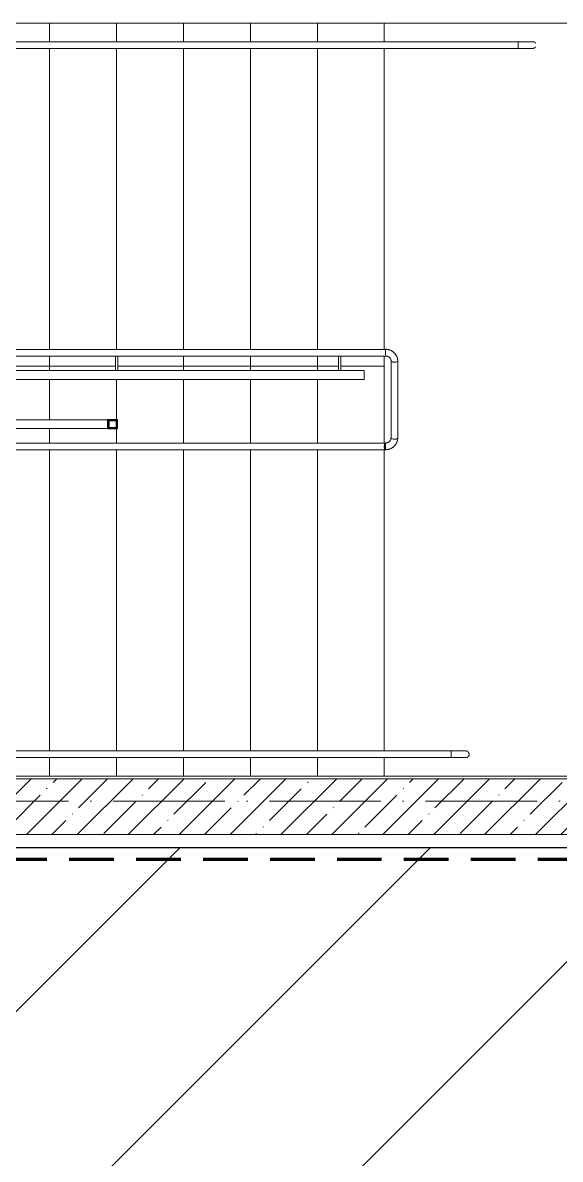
# Model space of a CAD drawing. Header units: millimetres. Extents: x -17017 to 628417, y -109036 to 199237.
# Drawn here: x 12410 to 14818, y -62021 to -56925 of the extents above; entities that cross this region are included whole.
import ezdxf

# ---------------------------------------------------------------- set-up
doc = ezdxf.new("R2010")
doc.units = ezdxf.units.MM
doc.linetypes.add('50_200_ШТРИХ_1Т_ш5_п1_п1_', pattern=[700, 500, -100, 0, -100])
doc.linetypes.add('Штриховая _2 мм - 1 мм_', pattern=[300, 200, -100])
for name, color, linetype, lineweight in [('0-1', 7, 'Continuous', 5), ('0-2', 7, 'Continuous', 9), ('Контуры', 7, 'Continuous', 9), ('Линии подступенков', 7, 'Continuous', 9), ('Линии свеса', 7, 'Continuous', 9), ('Ограждение', 7, 'Continuous', 9), ('Ограждение-1', 7, 'Continuous', 25), ('Оси-2', 7, '50_200_ШТРИХ_1Т_ш5_п1_п1_', 9), ('Стены-1', 7, 'Continuous', 13), ('стяжа', 7, 'Continuous', 30), ('Штриховка разреза-1', 7, 'Continuous', 9)]:
    doc.layers.add(name, color=color, linetype=linetype, lineweight=lineweight)
doc.layers.add('СТ-1_1', color=7, linetype='Штриховая _2 мм - 1 мм_', lineweight=90, true_color=0x888888)
doc.layers.get('0-2').off()

# ---------------------------------------------------------------- blocks, each defined once
blk = doc.blocks.new('ось2эт')
at = {"layer": 'Оси-2'}
blk.add_line((-12388.8, -60415.3), (18329.9, -60415.3), dxfattribs=at)
blk = doc.blocks.new('О_Элемент ограждения_Маршевый с подрезкой_Труба_ГОСТ 8645-68 - О_Элемент ограждения_Маршевый с подрезкой_Труба_ГОСТ 8645-68-32499153-АИ2_02_План отделки стен 2-го этажа _Часть 2_')
at = {"layer": 'Ограждение'}
for p, q in [((-2120, 20), (-2570, 20)), ((-1114.8, 20), (-2000, 20)), ((-210, 20), (-1105.2, 20)), ((-210, -20), (-210, 20)), ((-210, 20), (-114.8, 20)), ((-105.2, 20), (-20, 20)), ((-210, -20), (-2570, -20)), ((-20, -20), (-210, -20))]:
    blk.add_line(p, q, dxfattribs=at)
at = {"layer": 'Ограждение-1'}
for p, q in [((-2570, 20), (-2614.7, 20)), ((-2614.7, 20), (-2614.7, -20)), ((-2608, 17), (-2576.7, 17)), ((-2608, -17), (-2608, 17)), ((-2576.7, 17), (-2576.7, -17)), ((-2570, -20), (-2570, 20)), ((-2614.7, -20), (-2570, -20)), ((-2576.7, -17), (-2608, -17))]:
    blk.add_line(p, q, dxfattribs=at)
blk = doc.blocks.new('О_Элемент ограждения_Обод_Труба_ГОСТ 8645-68 - О_Элемент ограждения_Обод_Труба_ГОСТ 8645-68-V82-АИ2_02_План отделки стен 2-го этажа _Часть 2_')
at = {"layer": 'Ограждение'}
for p, q in [((-3720, -20), (-3720, 20)), ((-3720, 20), (0, 20)), ((0, 20), (0, -20)), ((0, -20), (-3720, -20))]:
    blk.add_line(p, q, dxfattribs=at)
blk = doc.blocks.new('О_Кронштейн_Форма Г_Круг_ГОСТ 2590-2006 - О_Кронштейн_Форма Г_Круг_ГОСТ 2590-2006-V83-АИ2_02_План отделки стен 2-го этажа _Часть 2_')
at = {"layer": 'Ограждение'}
for p, q in [((23895.4, 47730), (23895.4, 47785)), ((23905.4, 47785), (23905.4, 47730))]:
    blk.add_line(p, q, dxfattribs=at)
at = {"layer": 'Ограждение', "flags": 128}
for points in [[(23895.4, 47785), (23895.4, 47786), (23895.4, 47787), (23895.4, 47788), (23895.4, 47789), (23895.4, 47790), (23895.4, 47790.9), (23895.4, 47791.9), (23895.4, 47792.9), (23895.4, 47793.8), (23895.4, 47794.7)], [(23905.4, 47795), (23905.4, 47794.1), (23905.4, 47793.1), (23905.4, 47792.2), (23905.4, 47791.2), (23905.4, 47790.2), (23905.4, 47789.2), (23905.4, 47788.3), (23905.4, 47787.3), (23905.4, 47786.3), (23905.4, 47785.3), (23905.4, 47785)]]:
    blk.add_lwpolyline(points, dxfattribs=at)
blk = doc.blocks.new('О_Элемент поручня_Маршевый_Труба_ГОСТ 8732-78 - О_Элемент поручня_Маршевый_Труба_ГОСТ 8732-78-V84-АИ2_02_План отделки стен 2-го этажа _Часть 2_')
at = {"layer": 'Ограждение'}
for p, q in [((-9.9, 30), (-3926, 30)), ((-3926, 0), (-9.9, 0)), ((-9.9, 0), (-9.1, 0.4))]:
    blk.add_line(p, q, dxfattribs=at)
at = {"layer": 'Ограждение', "flags": 128}
for points in [[(-3928, 27.3), (-3927.2, 29), (-3926.4, 29.9), (-3925.5, 29.9), (-3924.7, 29), (-3923.9, 27.3)], [(-3924.8, 27.6), (-3925.6, 28.4), (-3926.3, 28.4), (-3927.1, 27.6)]]:
    blk.add_lwpolyline(points, dxfattribs=at)
blk = doc.blocks.new('О_Общий_Элемент поручня_Площадочный_Двухуровневый_С подрезкой_ГОСТ 8732-78 - О_Общий_Элемент поручня_Площадочный_Двухуровневый_С подрезкой_ГОСТ 8732-78-31370358-АИ2_02_План отделки стен 2-го этажа _Часть 2_')
at = {"layer": 'Ограждение'}
for p, q in [((20, 40), (0, 40)), ((0, 10), (20, 10))]:
    blk.add_line(p, q, dxfattribs=at)
at = {"layer": 'Ограждение', "flags": 128}
for points in [[(20, 40), (21.8, 40), (23.6, 40), (25.4, 40), (27.2, 40), (28.9, 40), (30.7, 40), (32.4, 40), (34.2, 40), (35.9, 40), (37.5, 40), (39.2, 40), (40.8, 40), (42.4, 40), (43.9, 40), (45.4, 40), (46.9, 40), (48.3, 40), (49.7, 40), (51, 40), (52.3, 40), (53.5, 40), (54.7, 40), (55.8, 40), (56.9, 40), (57.9, 40), (58.8, 40), (59.7, 40), (60.5, 40), (61.3, 40), (61.9, 40), (62.6, 40), (63.1, 40), (63.6, 40), (64, 40), (64.3, 40), (64.6, 40), (64.8, 40), (64.9, 40), (65, 40), (65, 40)], [(65, 40), (65, 40), (64.9, 40), (64.7, 40), (64.4, 40), (64.1, 40), (63.7, 40), (63.2, 40), (62.7, 40), (62.1, 40), (61.4, 40), (60.7, 40), (59.9, 40), (59.1, 40), (58.1, 40), (57.1, 40), (56.1, 40), (55, 40), (53.8, 40), (52.6, 40), (51.4, 40), (50, 40), (48.7, 40), (47.3, 40), (45.8, 40), (44.3, 40), (42.8, 40), (41.2, 40), (39.6, 40), (38, 40), (36.3, 40), (34.6, 40), (32.9, 40), (31.2, 40), (29.4, 40), (27.6, 40), (25.9, 40), (24.1, 40), (22.3, 40), (20.5, 40), (20, 40)], [(20, 10), (21.8, 10), (23.6, 10), (25.4, 10), (27.2, 10), (28.9, 10), (30.7, 10), (32.4, 10), (34.2, 10), (35.9, 10), (37.5, 10), (39.2, 10), (40.8, 10), (42.4, 10), (43.9, 10), (45.4, 10), (46.9, 10), (48.3, 10), (49.7, 10), (51, 10), (52.3, 10), (53.5, 10), (54.7, 10), (55.8, 10), (56.9, 10), (57.9, 10), (58.8, 10), (59.7, 10), (60.5, 10), (61.3, 10), (61.9, 10), (62.6, 10), (63.1, 10), (63.6, 10), (64, 10), (64.3, 10), (64.6, 10), (64.8, 10), (64.9, 10), (65, 10), (65, 10)], [(65, 10), (65, 10), (64.9, 10), (64.7, 10), (64.4, 10), (64.1, 10), (63.7, 10), (63.2, 10), (62.7, 10), (62.1, 10), (61.4, 10), (60.7, 10), (59.9, 10), (59.1, 10), (58.1, 10), (57.1, 10), (56.1, 10), (55, 10), (53.8, 10), (52.6, 10), (51.4, 10), (50, 10), (48.7, 10), (47.3, 10), (45.8, 10), (44.3, 10), (42.8, 10), (41.2, 10), (39.6, 10), (38, 10), (36.3, 10), (34.6, 10), (32.9, 10), (31.2, 10), (29.4, 10), (27.6, 10), (25.9, 10), (24.1, 10), (22.3, 10), (20.5, 10)], [(65, 40), (65.6, 40), (66.2, 40), (66.8, 39.9), (67.4, 39.8), (68, 39.7), (68.6, 39.6), (69.1, 39.4), (69.7, 39.2), (70.3, 39), (70.8, 38.8), (71.4, 38.6), (71.9, 38.3), (72.5, 38), (73, 37.7), (73.5, 37.4), (74, 37), (74.4, 36.7), (74.9, 36.3)], [(77.4, 16.5), (77, 16), (76.7, 15.6), (76.3, 15.1), (75.9, 14.7), (75.5, 14.2), (75, 13.8), (74.6, 13.4), (74.1, 13.1), (73.6, 12.7), (73.1, 12.4), (72.6, 12.1), (72.1, 11.8), (71.5, 11.5), (71, 11.2), (70.4, 11), (69.9, 10.8), (69.3, 10.6), (68.7, 10.5), (68.1, 10.3), (67.5, 10.2), (67, 10.1), (66.4, 10.1), (65.8, 10), (65.2, 10), (65, 10)], [(76.2, 35), (76.6, 34.6), (76.9, 34.1), (77.3, 33.6)]]:
    blk.add_lwpolyline(points, dxfattribs=at)
blk = doc.blocks.new('О_Элемент поручня_Пристенный_Труба_ГОСТ 8732-78 - О_Элемент поручня_Пристенный_Труба_ГОСТ 8732-78-32488292-АИ2_02_План отделки стен 2-го этажа _Часть 2_')
at = {"layer": 'Ограждение'}
for p, q in [((-4500, -15), (-4500, 0)), ((-4500, 0), (300, 0)), ((300, 0), (300, -30)), ((-4500, -30), (-4500, -16.1)), ((300, -30), (-4500, -30))]:
    blk.add_line(p, q, dxfattribs=at)
blk = doc.blocks.new('О_Элемент поручня_выступ_Загиб слева_Труба_ГОСТ 8732-78 - О_Элемент поручня_выступ_Загиб слева_Труба_ГОСТ 8732-78-33046190-АИ2_02_План отделки стен 2-го этажа _Часть 2_')
at = {"layer": 'Ограждение'}
for p, q in [((-2400.2, 30), (-4203.5, 30)), ((-2100.2, 30), (-2391.2, 30)), ((-1800.2, 30), (-2091.2, 30)), ((-1773.7, 30), (-1791.2, 30)), ((-3.5, 30), (-291.2, 30)), ((50, 30), (-3.5, 30)), ((50, 30), (50, 15)), ((50, 15), (50, 0)), ((-4203.5, 0), (-2400.2, 0)), ((-2391.2, 0), (-2100.2, 0)), ((-2091.2, 0), (-1800.2, 0)), ((-1791.2, 0), (-1759.7, 0)), ((-242.1, 0), (-3.5, 0)), ((-3.5, 0), (50, 0))]:
    blk.add_line(p, q, dxfattribs=at)
at = {"layer": 'Ограждение', "flags": 128}
for points in [[(-4200.4, 15), (-4200.4, 18.2), (-4200.7, 21.3), (-4201.2, 24), (-4201.7, 26.1), (-4202.4, 27.6), (-4203.2, 28.4), (-4203.9, 28.4), (-4204.7, 27.6), (-4205.3, 26.3)], [(-4205.3, 3.9), (-4204.7, 2.4), (-4203.9, 1.6), (-4203.2, 1.6), (-4202.4, 2.4), (-4201.7, 3.9), (-4201.2, 6), (-4200.7, 8.7), (-4200.4, 11.8), (-4200.4, 15)], [(-4203.5, 0), (-4204.3, 0.4), (-4205.1, 1.5)], [(-4204.8, 29), (-4204, 29.9), (-4203.1, 29.9), (-4202.3, 29), (-4201.5, 27.3), (-4200.9, 24.9), (-4200.4, 22), (-4200.1, 18.6), (-4200, 15)], [(-4200, 15), (-4200.1, 11.7), (-4200.4, 8.5), (-4200.8, 5.6), (-4201.3, 3.3), (-4202, 1.5), (-4202.8, 0.4), (-4203.5, 0)]]:
    blk.add_lwpolyline(points, dxfattribs=at)
at = {"layer": 'Ограждение'}
blk.add_open_spline([(-3.5, 30), (-3.2, 30), (-2.6, 29.7), (-1.8, 28.1), (-1, 25.7), (-0.4, 22.6), (-0.1, 18.9), (0, 16.3), (0, 15)], degree=3, dxfattribs=at)
blk.add_open_spline([(0, 15), (0, 12.4), (-0.2, 8.5), (-1, 4.3), (-1.8, 1.9), (-2.6, 0.3), (-3.2, 0), (-3.5, 0)], degree=3, knots=[0, 0, 0, 0, 0.1666667, 0.25, 0.3333333, 0.4166667, 0.5, 0.5, 0.5, 0.5], dxfattribs=at)
blk = doc.blocks.new('О_Элемент поручня_Торцевой_Труба_ГОСТ 8732-78 - О_Элемент поручня_Торцевой_Труба_ГОСТ 8732-78-33430572-АИ2_02_План отделки стен 2-го этажа _Часть 2_')
at = {"layer": 'Ограждение'}
for p, q in [((-5.3, 0), (-350.8, 0)), ((-350.8, -30), (-5.3, -30))]:
    blk.add_line(p, q, dxfattribs=at)
for centre, start_param, end_param in [((-350.8, -15), 4.712389, 6.283185), ((-350.8, -15), 4.031396, 4.18879), ((-5.3, -15), 6.021386, 6.283185), ((-5.3, -15), 3.141593, 3.665191), ((-5.3, -15), 5.577231, 5.722987), ((-5.3, -15), 3.704389, 3.85021), ((-5.3, -15), 4.712389, 4.974188), ((-5.3, -15), 4.470853, 4.712387)]:
    blk.add_ellipse(centre, major_axis=(0, 15), ratio=0.350207, start_param=start_param, end_param=end_param, dxfattribs=at)
blk = doc.blocks.new('О_Элемент поручня_Загиб_Труба_ГОСТ 8732-78 - О_Элемент поручня_Загиб_Труба_ГОСТ 8732-78-32500968-АИ2_02_План отделки стен 2-го этажа _Часть 2_')
at = {"layer": 'Ограждение'}
for p, q in [((24105.1, 47375.7), (24105.1, 47405.7)), ((24105.1, 47405.7), (24105.1, 47405.1)), ((24158.2, 47421.6), (24157.9, 47419.9)), ((24105.1, 47376.2), (24105.1, 47375.7))]:
    blk.add_line(p, q, dxfattribs=at)
at = {"layer": 'Ограждение', "flags": 128}
for points in [[(24160.1, 47428.1), (24160.1, 47426), (24159.9, 47423.8), (24159.7, 47421.7), (24159.4, 47419.6), (24159, 47417.5), (24158.5, 47415.4), (24157.9, 47413.4), (24157.2, 47411.3), (24156.5, 47409.3), (24155.6, 47407.4), (24154.7, 47405.4), (24153.7, 47403.5), (24152.6, 47401.7), (24151.5, 47399.9), (24150.3, 47398.1), (24149, 47396.4), (24147.6, 47394.8), (24146.2, 47393.2), (24144.7, 47391.6), (24143.1, 47390.2), (24141.5, 47388.7), (24139.8, 47387.4), (24138.1, 47386.1), (24136.3, 47384.9), (24134.5, 47383.7), (24132.6, 47382.7), (24130.7, 47381.7), (24128.8, 47380.7), (24126.8, 47379.9), (24124.8, 47379.1), (24122.7, 47378.4), (24120.6, 47377.8), (24118.6, 47377.2), (24116.4, 47376.8), (24114.3, 47376.4), (24112.2, 47376.1), (24110, 47375.9), (24107.9, 47375.7), (24105.7, 47375.7), (24105.1, 47375.7)], [(24105.1, 47405.7), (24106.2, 47405.7), (24107.2, 47405.7), (24108.2, 47405.8), (24109.3, 47406), (24110.3, 47406.1), (24111.3, 47406.4), (24112.3, 47406.6), (24113.3, 47406.9), (24114.2, 47407.2), (24115.2, 47407.6), (24116.1, 47407.9), (24117, 47408.4), (24117.9, 47408.8), (24118.8, 47409.3), (24119.6, 47409.8), (24120.4, 47410.4), (24121.2, 47410.9), (24122, 47411.5), (24122.7, 47412.2), (24123.4, 47412.8), (24124.1, 47413.5), (24124.7, 47414.2), (24125.3, 47414.9), (24125.9, 47415.6), (24126.4, 47416.4), (24126.9, 47417.1), (24127.4, 47417.9), (24127.8, 47418.7), (24128.2, 47419.5), (24128.6, 47420.3), (24128.9, 47421.1), (24129.2, 47421.9), (24129.4, 47422.8), (24129.6, 47423.6), (24129.8, 47424.5), (24129.9, 47425.3), (24130, 47426.2), (24130.1, 47427), (24130.1, 47427.9)]]:
    blk.add_lwpolyline(points, dxfattribs=at)
at = {"layer": 'Ограждение'}
for major_axis, start_param, end_param in [((15, 0), 3.141593, 3.265947), ((15, 0), 3.748094, 4.377355), ((15, 0), 4.471314, 4.712387), ((-15, 0), 1.570795, 2.541199), ((15, 0), 6.104289, 6.283185)]:
    blk.add_ellipse((24145.1, 47428.1), major_axis=major_axis, ratio=0.350207, start_param=start_param, end_param=end_param, dxfattribs=at)
blk = doc.blocks.new('О_Элемент поручня_Загиб_Труба_ГОСТ 8732-78 - О_Элемент поручня_Загиб_Труба_ГОСТ 8732-78-32499135-АИ2_02_План отделки стен 2-го этажа _Часть 2_')
at = {"layer": 'Ограждение'}
for p, q in [((24105.1, 47825.1), (24105.1, 47826)), ((24105.1, 47799.5), (24105.1, 47825.1)), ((24138.4, 47813.5), (24139.8, 47812.5))]:
    blk.add_line(p, q, dxfattribs=at)
at = {"layer": 'Ограждение', "flags": 128}
for points in [[(24105.1, 47826.1), (24107.3, 47826.1), (24109.5, 47825.9), (24111.6, 47825.7), (24113.7, 47825.4), (24115.9, 47825.1), (24118, 47824.6), (24120.1, 47824.1), (24122.2, 47823.5), (24124.2, 47822.8), (24126.2, 47822.1), (24128.2, 47821.3), (24130.2, 47820.3), (24132.1, 47819.4), (24134, 47818.3), (24135.8, 47817.2), (24137.6, 47816), (24139.3, 47814.7), (24141, 47813.4), (24142.7, 47812), (24144.2, 47810.5), (24145.8, 47809), (24147.2, 47807.4), (24148.6, 47805.8), (24149.9, 47804.1), (24151.2, 47802.4), (24152.3, 47800.6), (24153.4, 47798.7), (24154.5, 47796.8), (24155.4, 47794.9), (24156.3, 47793), (24157, 47791), (24157.7, 47788.9), (24158.3, 47786.9), (24158.9, 47784.8), (24159.3, 47782.7), (24159.6, 47780.6), (24159.9, 47778.5), (24160.1, 47776.3), (24160.1, 47774.2)], [(24148.7, 47803.2), (24149.9, 47801.5), (24151.1, 47799.8), (24152.1, 47798)], [(24130.1, 47773.6), (24130.1, 47774.5), (24130.1, 47775.3), (24130, 47776.2), (24129.8, 47777.1), (24129.7, 47777.9), (24129.5, 47778.7), (24129.2, 47779.6), (24129, 47780.4), (24128.6, 47781.2), (24128.3, 47782), (24127.9, 47782.9), (24127.5, 47783.6), (24127, 47784.4), (24126.6, 47785.2), (24126, 47785.9), (24125.5, 47786.7), (24124.9, 47787.4), (24124.3, 47788.1), (24123.6, 47788.8), (24122.9, 47789.4), (24122.2, 47790), (24121.4, 47790.6), (24120.7, 47791.2), (24119.8, 47791.8), (24119, 47792.3), (24118.2, 47792.8), (24117.3, 47793.3), (24116.4, 47793.7), (24115.4, 47794.1), (24114.5, 47794.5), (24113.5, 47794.8), (24112.6, 47795.1), (24111.6, 47795.3), (24110.6, 47795.6)]]:
    blk.add_lwpolyline(points, dxfattribs=at)
at = {"layer": 'Ограждение'}
for start_param, end_param in [(3.141593, 3.590392), (3.656115, 3.814791), (4.26359, 4.449586), (4.48799, 4.712389), (4.712389, 6.283185)]:
    blk.add_ellipse((24145.1, 47773.6), major_axis=(15, 0), ratio=0.350207, start_param=start_param, end_param=end_param, dxfattribs=at)
blk = doc.blocks.new('О_Общий_Элемент поручня_Площадочный_Двухуровневый_С подрезкой_ГОСТ 8732-78 - О_Общий_Элемент поручня_Площадочный_Двухуровневый_С подрезкой_ГОСТ 8732-78-31370357-АИ2_02_План отделки стен 2-го этажа _Часть 2_')
at = {"layer": 'Ограждение'}
for p, q in [((0, -10), (20, -10)), ((20, -40), (0, -40))]:
    blk.add_line(p, q, dxfattribs=at)
at = {"layer": 'Ограждение', "flags": 128}
for points in [[(20, -10), (21.8, -10), (23.6, -10), (25.4, -10), (27.2, -10), (28.9, -10), (30.7, -10), (32.4, -10), (34.2, -10), (35.9, -10), (37.5, -10), (39.2, -10), (40.8, -10), (42.4, -10), (43.9, -10), (45.4, -10), (46.9, -10), (48.3, -10), (49.7, -10), (51, -10), (52.3, -10), (53.5, -10), (54.7, -10), (55.8, -10), (56.9, -10), (57.9, -10), (58.8, -10), (59.7, -10), (60.5, -10), (61.3, -10), (61.9, -10), (62.6, -10), (63.1, -10), (63.6, -10), (64, -10), (64.3, -10), (64.6, -10), (64.8, -10), (64.9, -10), (65, -10), (65, -10)], [(65, -10), (65, -10), (64.9, -10), (64.7, -10), (64.4, -10), (64.1, -10), (63.7, -10), (63.2, -10), (62.7, -10), (62.1, -10), (61.4, -10), (60.7, -10), (59.9, -10), (59.1, -10), (58.1, -10), (57.1, -10), (56.1, -10), (55, -10), (53.8, -10), (52.6, -10), (51.4, -10), (50, -10), (48.7, -10), (47.3, -10), (45.8, -10), (44.3, -10), (42.8, -10), (41.2, -10), (39.6, -10), (38, -10), (36.3, -10), (34.6, -10), (32.9, -10), (31.2, -10), (29.4, -10), (27.6, -10), (25.9, -10), (24.1, -10), (22.3, -10), (20.5, -10), (20, -10)], [(65, -40), (65, -40), (64.9, -40), (64.7, -40), (64.4, -40), (64.1, -40), (63.7, -40), (63.2, -40), (62.7, -40), (62.1, -40), (61.4, -40), (60.7, -40), (59.9, -40), (59.1, -40), (58.1, -40), (57.1, -40), (56.1, -40), (55, -40), (53.8, -40), (52.6, -40), (51.4, -40), (50, -40), (48.7, -40), (47.3, -40), (45.8, -40), (44.3, -40), (42.8, -40), (41.2, -40), (39.6, -40), (38, -40), (36.3, -40), (34.6, -40), (32.9, -40), (31.2, -40), (29.4, -40), (27.6, -40), (25.9, -40), (24.1, -40), (22.3, -40), (20.5, -40), (20, -40)], [(20, -40), (21.8, -40), (23.6, -40), (25.4, -40), (27.2, -40), (28.9, -40), (30.7, -40), (32.4, -40), (34.2, -40), (35.9, -40), (37.5, -40), (39.2, -40), (40.8, -40), (42.4, -40), (43.9, -40), (45.4, -40), (46.9, -40), (48.3, -40), (49.7, -40), (51, -40), (52.3, -40), (53.5, -40), (54.7, -40), (55.8, -40), (56.9, -40), (57.9, -40), (58.8, -40), (59.7, -40), (60.5, -40), (61.3, -40), (61.9, -40), (62.6, -40), (63.1, -40), (63.6, -40), (64, -40), (64.3, -40), (64.6, -40), (64.8, -40), (64.9, -40), (65, -40), (65, -40)], [(80, -25), (80, -24.4), (80, -23.8), (79.9, -23.2), (79.8, -22.6), (79.7, -22), (79.6, -21.4), (79.4, -20.9), (79.2, -20.3), (79, -19.7), (78.8, -19.2), (78.6, -18.6), (78.3, -18.1), (78, -17.5), (77.7, -17), (77.4, -16.5), (77, -16), (76.7, -15.6), (76.3, -15.1), (75.9, -14.7), (75.5, -14.2), (75, -13.8), (74.6, -13.4), (74.1, -13.1), (73.6, -12.7), (73.1, -12.4), (72.6, -12.1), (72.1, -11.8), (71.5, -11.5), (71, -11.2), (70.4, -11), (69.9, -10.8), (69.3, -10.6), (68.7, -10.5), (68.1, -10.3), (67.5, -10.2), (67, -10.1), (66.4, -10.1), (65.8, -10), (65.2, -10), (65, -10)], [(65, -40), (65.6, -40), (66.2, -40), (66.8, -39.9), (67.4, -39.8), (68, -39.7), (68.6, -39.6), (69.1, -39.4), (69.7, -39.2), (70.3, -39), (70.8, -38.8), (71.4, -38.6), (71.9, -38.3), (72.5, -38), (73, -37.7), (73.5, -37.4), (74, -37), (74.4, -36.7), (74.9, -36.3), (75.3, -35.9), (75.8, -35.5), (76.2, -35), (76.6, -34.6), (76.9, -34.1), (77.3, -33.6), (77.6, -33.1), (77.9, -32.6), (78.2, -32.1), (78.5, -31.5), (78.8, -31), (79, -30.4), (79.2, -29.9), (79.4, -29.3), (79.5, -28.7), (79.7, -28.1), (79.8, -27.5), (79.9, -27), (79.9, -26.4), (80, -25.8), (80, -25.2), (80, -25)]]:
    blk.add_lwpolyline(points, dxfattribs=at)
blk = doc.blocks.new('О_Элемент поручня_Пристенный_Труба_ГОСТ 8732-78 - О_Элемент поручня_Пристенный_Труба_ГОСТ 8732-78-V254-АИ2_02_План отделки стен 2-го этажа _Часть 2_')
at = {"layer": 'Ограждение'}
for p, q in [((-4500, -30), (-4500, 0)), ((-4500, 0), (300, 0)), ((300, 0), (300, -30)), ((300, -30), (-4500, -30))]:
    blk.add_line(p, q, dxfattribs=at)
blk = doc.blocks.new('0125-Р-ОО-Ш2-АР-о_23_10_2024_rvt-1-АИ2_02_План отделки стен 2-го этажа _Часть 2_')
at = {"layer": 'Штриховка разреза-1'}
h = blk.add_hatch(dxfattribs=at)
h.set_pattern_fill('FP_1', color=256, style=0, pattern_type=2)
h.set_pattern_definition([(45, (0, 0), (-114.04925, 114.04925), []), (45, (114.05, 0), (-114.04925, 114.04925), [201.612, -40.322, 3.353, -36.97])])
h.paths.add_polyline_path([(25400, 45650), (25400, 45900), (18850, 45900), (18850, 45650), (23915, 45650)], flags=0)
h.paths.add_polyline_path([(17250, 45650), (17250, 45900), (16950, 45900), (16950, 45650)], flags=0)
at = {"layer": 'Контуры'}
for p, q in [((24100, 49205), (24100, 49288)), ((24100, 47825), (24100, 49175)), ((22600, 47750), (22300, 47750)), ((22895.6, 47750), (22600, 47750)), ((23200, 47750), (22905, 47750)), ((23500, 47750), (23200, 47750)), ((23800, 47750), (23500, 47750)), ((23895.6, 47750), (23800, 47750)), ((24100, 47750), (23905, 47750)), ((24100, 47750), (24100, 47795)), ((24100, 47750), (24100, 47405.1)), ((24100, 47375.2), (24100, 46025)), ((24100, 45995), (24100, 45912))]:
    blk.add_line(p, q, dxfattribs=at)
at = {"layer": 'Линии подступенков'}
for p, q in [((22600, 49205), (22600, 49288)), ((22900, 49205), (22900, 49288)), ((23200, 49205), (23200, 49288)), ((23500, 49205), (23500, 49288)), ((23800, 49205), (23800, 49288)), ((24100, 49205), (24100, 49288)), ((22600, 47824.7), (22600, 49175)), ((22900, 47825), (22900, 49175)), ((23200, 47825), (23200, 49175)), ((23500, 47825), (23500, 49175)), ((23800, 47825), (23800, 49175)), ((24100, 47825), (24100, 49175)), ((22600, 47750), (22600, 47795.4)), ((22600, 47750), (22600, 47730)), ((23200, 47750), (23200, 47795)), ((23200, 47750), (23200, 47730)), ((23500, 47750), (23500, 47795)), ((23500, 47750), (23500, 47730)), ((23800, 47750), (23800, 47795)), ((23800, 47750), (23800, 47730)), ((24100, 47750), (24100, 47795)), ((24100, 47750), (24100, 47405.1)), ((22600, 47690), (22600, 47510)), ((22900, 47690), (22900, 47510)), ((23200, 47690), (23200, 47405.1)), ((23500, 47690), (23500, 47405.1)), ((23800, 47690), (23800, 47405.1)), ((22600, 47470), (22600, 47405.1)), ((22900, 47470), (22900, 47405.1)), ((22600, 47375.4), (22600, 46025)), ((22900, 47375.3), (22900, 46025)), ((23200, 47375.3), (23200, 46025)), ((23500, 47375.3), (23500, 46025)), ((23800, 47375.3), (23800, 46025)), ((24100, 47375.2), (24100, 46025)), ((22600, 45995), (22600, 45912)), ((22900, 45995), (22900, 45912)), ((23200, 45995), (23200, 45912)), ((23500, 45995), (23500, 45912)), ((23800, 45995), (23800, 45912)), ((24100, 45995), (24100, 45912))]:
    blk.add_line(p, q, dxfattribs=at)
at = {"layer": 'Линии свеса'}
for p, q in [((22600, 49205), (22600, 49288)), ((22900, 49205), (22900, 49288)), ((23200, 49205), (23200, 49288)), ((23500, 49205), (23500, 49288)), ((23800, 49205), (23800, 49288)), ((22600, 47824.7), (22600, 49175)), ((22900, 47825), (22900, 49175)), ((23200, 47825), (23200, 49175)), ((23500, 47825), (23500, 49175)), ((23800, 47825), (23800, 49175)), ((22600, 47750), (22600, 47795.4)), ((22600, 47750), (22600, 47730)), ((23200, 47750), (23200, 47795)), ((23200, 47750), (23200, 47730)), ((23500, 47750), (23500, 47795)), ((23500, 47750), (23500, 47730)), ((23800, 47750), (23800, 47795)), ((23800, 47750), (23800, 47730)), ((22600, 47690), (22600, 47510)), ((22900, 47690), (22900, 47510)), ((23200, 47690), (23200, 47405.1)), ((23500, 47690), (23500, 47405.1)), ((23800, 47690), (23800, 47405.1)), ((22600, 47470), (22600, 47405.1)), ((22900, 47470), (22900, 47405.1)), ((22600, 47375.4), (22600, 46025)), ((22900, 47375.3), (22900, 46025)), ((23200, 47375.3), (23200, 46025)), ((23500, 47375.3), (23500, 46025)), ((23800, 47375.3), (23800, 46025)), ((22600, 45995), (22600, 45912)), ((22900, 45995), (22900, 45912)), ((23200, 45995), (23200, 45912)), ((23500, 45995), (23500, 45912)), ((23800, 45995), (23800, 45912))]:
    blk.add_line(p, q, dxfattribs=at)
at = {"layer": 'Стены-1'}
for p, q in [((25400, 45900), (18850, 45900)), ((18850, 45650), (25400, 45650))]:
    blk.add_line(p, q, dxfattribs=at)
at = {"layer": '0-2'}
for name, p in [('О_Элемент поручня_Пристенный_Труба_ГОСТ 8732-78 - О_Элемент поручня_Пристенный_Труба_ГОСТ 8732-78-32488292-АИ2_02_План отделки стен 2-го этажа _Часть 2_', (24400, 49205)), ('О_Общий_Элемент поручня_Площадочный_Двухуровневый_С подрезкой_ГОСТ 8732-78 - О_Общий_Элемент поручня_Площадочный_Двухуровневый_С подрезкой_ГОСТ 8732-78-31370358-АИ2_02_План отделки стен 2-го этажа _Часть 2_', (24700, 49165)), ('О_Элемент поручня_Маршевый_Труба_ГОСТ 8732-78 - О_Элемент поручня_Маршевый_Труба_ГОСТ 8732-78-V84-АИ2_02_План отделки стен 2-го этажа _Часть 2_', (24118.8, 47795)), ('О_Элемент поручня_Загиб_Труба_ГОСТ 8732-78 - О_Элемент поручня_Загиб_Труба_ГОСТ 8732-78-32499135-АИ2_02_План отделки стен 2-го этажа _Часть 2_', (0, 0)), ('О_Кронштейн_Форма Г_Круг_ГОСТ 2590-2006 - О_Кронштейн_Форма Г_Круг_ГОСТ 2590-2006-V83-АИ2_02_План отделки стен 2-го этажа _Часть 2_', (-1000, 0)), ('О_Кронштейн_Форма Г_Круг_ГОСТ 2590-2006 - О_Кронштейн_Форма Г_Круг_ГОСТ 2590-2006-V83-АИ2_02_План отделки стен 2-го этажа _Часть 2_', (0, 0)), ('О_Элемент ограждения_Обод_Труба_ГОСТ 8645-68 - О_Элемент ограждения_Обод_Труба_ГОСТ 8645-68-V82-АИ2_02_План отделки стен 2-го этажа _Часть 2_', (24010.4, 47710)), ('О_Элемент поручня_Загиб_Труба_ГОСТ 8732-78 - О_Элемент поручня_Загиб_Труба_ГОСТ 8732-78-32500968-АИ2_02_План отделки стен 2-го этажа _Часть 2_', (0, 0)), ('О_Общий_Элемент поручня_Площадочный_Двухуровневый_С подрезкой_ГОСТ 8732-78 - О_Общий_Элемент поручня_Площадочный_Двухуровневый_С подрезкой_ГОСТ 8732-78-31370357-АИ2_02_План отделки стен 2-го этажа _Часть 2_', (24400, 46035))]:
    blk.add_blockref(name, p, dxfattribs=at)
for name, p, rotation in [('О_Элемент поручня_Торцевой_Труба_ГОСТ 8732-78 - О_Элемент поручня_Торцевой_Труба_ГОСТ 8732-78-33430572-АИ2_02_План отделки стен 2-го этажа _Часть 2_', (24160.1, 47422.9), 270.0000000000001), ('О_Элемент ограждения_Маршевый с подрезкой_Труба_ГОСТ 8645-68 - О_Элемент ограждения_Маршевый с подрезкой_Труба_ГОСТ 8645-68-32499153-АИ2_02_План отделки стен 2-го этажа _Часть 2_', (20290.4, 47490), 180), ('О_Элемент поручня_выступ_Загиб слева_Труба_ГОСТ 8732-78 - О_Элемент поручня_выступ_Загиб слева_Труба_ГОСТ 8732-78-33046190-АИ2_02_План отделки стен 2-го этажа _Часть 2_', (19899.8, 47405.1), 180), ('О_Элемент поручня_Пристенный_Труба_ГОСТ 8732-78 - О_Элемент поручня_Пристенный_Труба_ГОСТ 8732-78-V254-АИ2_02_План отделки стен 2-го этажа _Часть 2_', (19900, 45995), 180)]:
    blk.add_blockref(name, p, dxfattribs=dict(at, rotation=rotation))
blk = doc.blocks.new('2ч2эт')
at = {"layer": 'СТ-1_1'}
blk.add_line((15217.9, -60677.3), (12291.9, -60677.3), dxfattribs=at)
at = {"layer": 'Стены-1'}
for p, q in [((7879.9, -56927.3), (15567.9, -56927.3)), ((15567.9, -60303.3), (8809.9, -60303.3)), ((8809.9, -60315.3), (15329.9, -60315.3))]:
    blk.add_line(p, q, dxfattribs=at)
at = {"layer": 'стяжа'}
for points in [[(7012, -71285.3), (7012, -71695.3), (15592, -71695.3), (15592, -66215.3), (15192, -66215.3), (15192, -65695.3), (15592, -65695.3), (15592, -60875.3), (15362, -60875.3), (15362, -60625.3), (9912, -60625.3)], [(15362, -60625.3), (12222, -60625.3), (12222, -61275.3)]]:
    blk.add_lwpolyline(points, dxfattribs=at)
at = {"layer": '0-1'}
blk.add_blockref('0125-Р-ОО-Ш2-АР-о_23_10_2024_rvt-1-АИ2_02_План отделки стен 2-го этажа _Часть 2_', (-10070.1, -106215.3), dxfattribs=at)

msp = doc.modelspace()

# ---------------------------------------------------------------- hatches: boundary and pattern name
at = {"layer": 'стяжа'}
h = msp.add_hatch(dxfattribs=at)
h.set_pattern_fill('ANSI31', color=5, scale=250)
h.set_pattern_definition([(45, (4472.5, -59163.1), (-561.266, 561.266), [])])
h.paths.add_polyline_path([(13742, -89400.5), (12812, -89400.5), (6162, -89400.5), (6162, -89950.4), (12812, -89960.5), (12812, -94460.5), (13012, -94460.5), (13012, -94955.3), (15112, -94955.3), (15112, -94443.1), (15322, -94443.1), (15322, -94230.5), (15762, -94230.5), (15762, -90460.5), (15322, -90460.5), (15322, -89960.5), (13742, -89960.5)])
h.paths.add_polyline_path([(15592, -66215.3), (15192, -66215.3), (15192, -65695.3), (15592, -65695.3), (15592, -63285.3), (15464.5, -63285.3), (15464.5, -62800.4), (15592, -62800.4), (15592, -60875.3), (15362, -60875.3), (15362, -60625.3), (12222, -60625.3), (12222, -61275.3), (9132, -61275.3), (9132, -60575.3), (8692, -60575.3), (8692, -60325.3), (9912, -60325.3), (9912, -58904.6), (9862, -58904.6), (9862, -58299.1), (9912, -58299.1), (9912, -56925.3), (6812, -56925.3), (6812, -57175.3), (6312, -57175.3), (6062, -57175.3), (6062, -56925.3), (2562, -56925.3), (2562, -57345.3), (2042, -57345.3), (2042, -56925.3), (-2138, -56925.3), (-2138, -58005.3), (-2388, -58005.3), (-2388, -57961), (-2788, -57961), (-2788, -56925.3), (-9668, -56925.3), (-9668, -57165.3), (-9778, -57165.3), (-9778, -57376.1), (-9888, -57376.1), (-9888, -60155.3), (-9638, -60155.3), (-9638, -60655.3), (-9888, -60655.3), (-9888, -62707.2), (-9738, -62707.2), (-9738, -63240.1), (-9888, -63240.1), (-9888, -65675.3), (-9598, -65675.3), (-9598, -65925.3), (-2888, -65925.3), (-2888, -63325.3), (-2388, -63325.3), (-2388, -61148.8), (-2758, -61148.8), (-2758, -59948.8), (-2388, -59948.8), (-2388, -59705.3), (-2138, -59705.3), (-2138, -72625.3), (-2388, -72625.3), (-2388, -72225.3), (-2788, -72225.3), (-2788, -70635.3), (-2388, -70635.3), (-2388, -69135.3), (-2788, -69135.3), (-2928.7, -69135.3), (-2928.7, -66175.1), (-9833, -66175.1), (-9833, -66315.1), (-9973, -66315.1), (-9973, -68675.1), (-9723, -68675.1), (-9723, -69175.1), (-9833, -69175.1), (-9833, -69315.1), (-9973, -69315.1), (-9973, -71540.3), (-9833, -71540.3), (-9833, -71675.1), (-9723, -71675.1), (-9723, -72175.1), (-9973, -72175.1), (-9973, -77655.1), (-9723, -77655.1), (-9723, -78155.1), (-9738, -78155.1), (-9738, -78390.1), (-9973, -78390.1), (-9973, -80457.8), (-9755.8, -80457.8), (-9755.8, -80675.1), (-9723, -80675.1), (-9723, -81175.1), (-9787.7, -81175.1), (-9787.7, -81360.3), (-9973, -81360.3), (-9973, -86532.6), (-9750.6, -86532.6), (-9750.6, -86755.1), (-9723, -86755.1), (-9723, -87255.1), (-9838.3, -87255.1), (-9838.3, -87389.8), (-9973, -87389.8), (-9973, -89355.1), (-9686, -89355.1), (-9686, -89495.1), (-9973, -89495.1), (-9973, -89703.9), (-9853.5, -89703.9), (-9853.5, -89945.4), (-9723, -89945.4), (-9723, -90445.4), (-9973, -90445.4), (-9973, -94375.1), (-9723, -94375.1), (-9723, -94625.1), (-7673, -94625.1), (-7673, -94145.1), (-3003, -94145.1), (-3003, -92615.1), (-2388, -92615.1), (-2388, -91955.4), (-2138, -91955.4), (-2138, -94925.3), (2042, -94925.3), (2042, -94365.3), (2562, -94365.3), (2562, -94625.3), (5572, -94625.3), (5572, -94285.3), (6162, -94285.3), (6162, -92315.3), (6162, -91180.3), (6162, -89960.6), (6154.9, -89960.6), (2562, -89950.4), (2562, -90475.4), (2042, -90475.4), (2042, -89950.4), (2042, -89945.4), (2201, -89945.4), (2201, -87175.4), (2042, -87175.4), (2042, -85985.4), (1200.5, -85985.4), (1200.5, -77695.3), (2042, -77695.3), (2178.2, -77695.3), (2178.2, -72220.3), (2042, -72220.3), (2042, -71695.3), (2042, -71690.3), (2562, -71690.3), (2562, -71882.4), (5852, -71882.4), (5852, -71690.3), (5852, -71421.7), (6562, -71421.7), (6562, -71285.3), (7012, -71285.3), (7012, -71695.3), (15592, -71695.3)])
h.paths.add_polyline_path([(7012, -69615.3), (6562, -69615.3), (6562, -69446.8), (6102, -69446.8), (6102, -63155.3), (6562, -63155.3), (6562, -58775.3), (6812, -58775.3), (6812, -60325.3), (7112, -60325.3), (7112, -60575.3), (7112, -60825.3), (7112, -62175.3), (6812, -62175.3), (6812, -63055.3), (7012, -63055.3)], flags=16)
h.paths.add_polyline_path([(2562, -66200.3), (2042, -66200.3), (2042, -65675.3), (2042, -65670.3), (2562, -65670.3)], flags=16)
h.paths.add_polyline_path([(-2138, -74325.3), (-2138, -84740.1), (-2388, -84740.1), (-2388, -84500.1), (-2798, -84500.1), (-2798, -84000.1), (-2388, -84000.1), (-2388, -82235.1), (-2968, -82235.1), (-2968, -80395.1), (-2388, -80395.1), (-2388, -78605.3), (-2918, -78605.3), (-2918, -74465.3), (-2388, -74465.3), (-2388, -74325.3)], flags=16)
h.paths.add_polyline_path([(2562, -60695.3), (2042, -60695.3), (2042, -60170.3), (2562, -60170.3)], flags=16)
h.paths.add_polyline_path([(-2138, -86440.1), (-2138, -86640.1), (-2138, -90775.4), (-2388, -90775.4), (-2388, -90475.4), (-2658, -90475.4), (-2758, -90475.4), (-2758, -89495.1), (-8616, -89495.1), (-8616, -89355.1), (-3003, -89355.1), (-3003, -87055.1), (-2703, -87055.1), (-2703, -86640.1), (-2388, -86640.1), (-2388, -86440.1)], flags=16)
h.paths.add_polyline_path([(-2138, -89950.4), (-2658, -89950.4), (-2658, -89945.4), (-2138, -89945.4)], flags=0)

# ---------------------------------------------------------------- block references
for name in ['ось2эт', '2ч2эт']:
    msp.add_blockref(name, (0, 0), dxfattribs=at)

doc.saveas('drawing.dxf')
